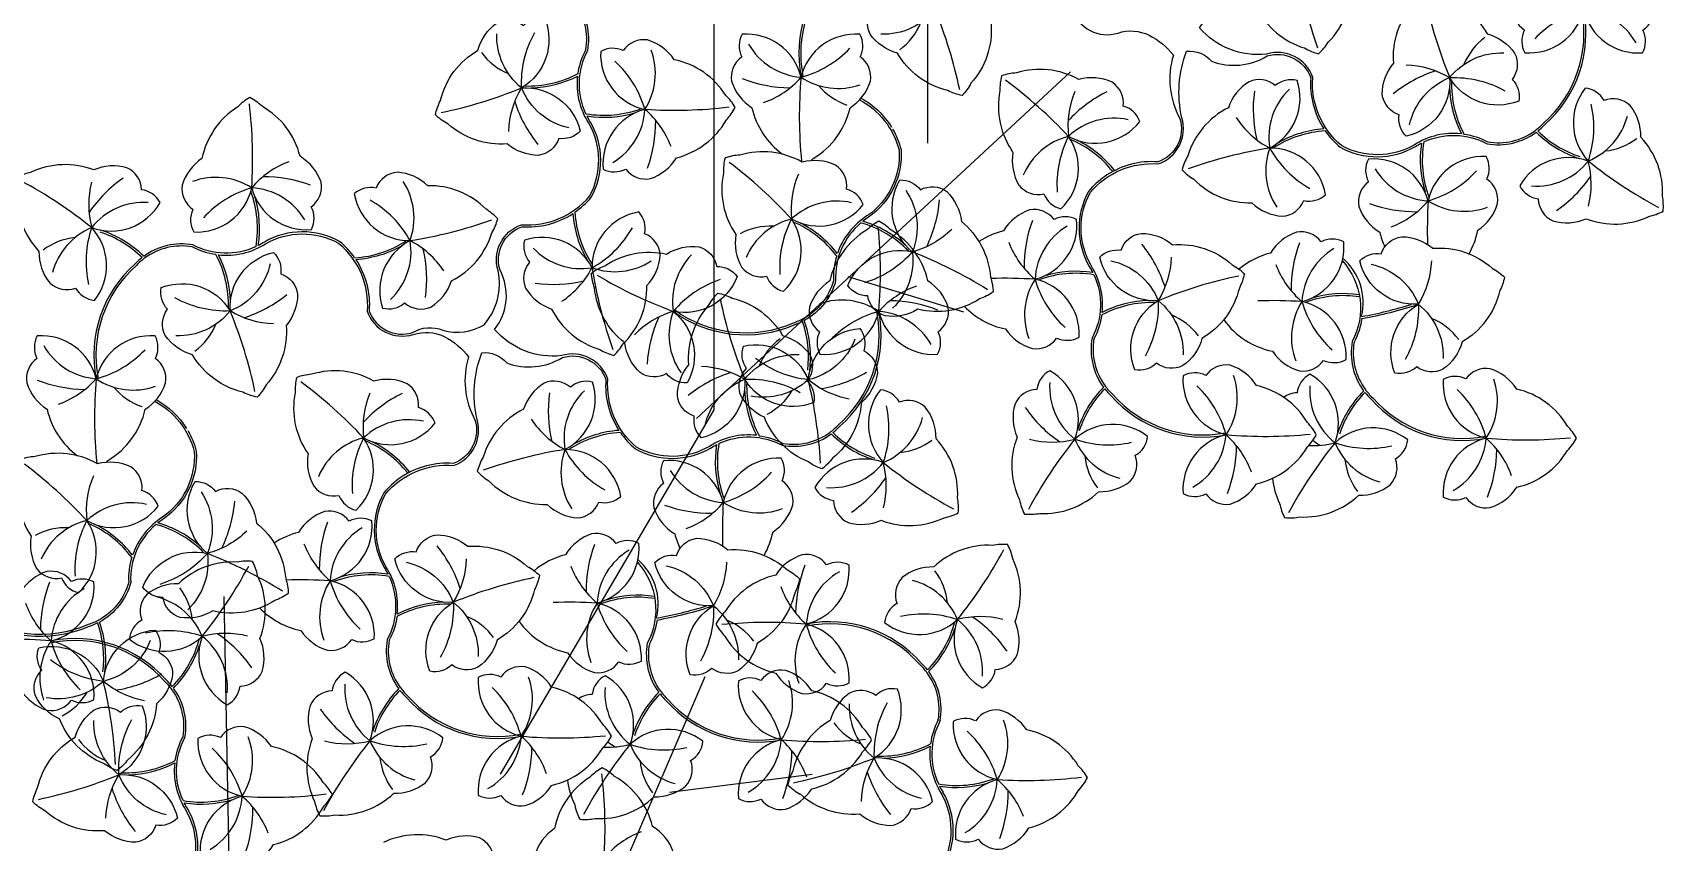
# Model space of a CAD drawing. Header units: millimetres. Extents: x 234.09 to 238.61, y 162.01 to 166.57.
# Drawn here: x 237.402 to 238.606, y 165.063 to 165.661 of the extents above; entities that cross this region are included whole.
import ezdxf

# ---------------------------------------------------------------- set-up
doc = ezdxf.new("R2010")
doc.units = ezdxf.units.MM
for name, color, linetype in [('62', 62, 'Continuous'), ('63', 63, 'Continuous'), ('CauleArvore', 253, 'Continuous')]:
    doc.layers.add(name, color=color, linetype=linetype)

msp = doc.modelspace()

# ---------------------------------------------------------------- linework, layer by layer
at = {"layer": '62'}
for points in [[(238.1001, 165.6686, -0.127493), (238.068, 165.6782, -0.236268), (238.028, 165.6598)], [(237.7533, 165.5881, -0.127493), (237.7628, 165.6202, -0.236268), (237.7445, 165.6602)], [(237.7977, 165.5906, -0.249386), (237.7628, 165.6202, -0.13922), (237.7725, 165.661, -0.13922)], [(237.8302, 165.5651, 0.249386), (237.8538, 165.6043, 0.13922), (237.8316, 165.6399, 0.13922)], [(237.8731, 165.577, 0.127493), (237.8538, 165.6043, 0.236268), (237.8584, 165.6481)], [(238.4157, 165.6373, -0.127493), (238.4478, 165.6278, -0.236268), (238.4878, 165.6461)], [(238.4182, 165.5929, -0.249386), (238.4478, 165.6278, -0.13922), (238.4886, 165.6181, -0.13922)], [(238.1712, 165.6176, 0.127493), (238.1665, 165.5844, 0.236268), (238.1331, 165.5557)], [(238.3295, 165.6192, 0.249386), (238.315, 165.5758, 0.13922), (238.3445, 165.546, 0.13922)], [(238.5082, 165.5478, 0.249386), (238.5501, 165.5662, 0.13922), (238.5523, 165.6081, 0.13922)], [(238.2105, 165.5967, 0.249386), (238.1665, 165.5844, 0.13922), (238.1582, 165.5433, 0.13922)], [(238.2902, 165.5983, 0.127493), (238.315, 165.5758, 0.236268), (238.3202, 165.5321)], [(238.5502, 165.5328, 0.127493), (238.5501, 165.5662, 0.236268), (238.579, 165.5994)], [(237.5909, 165.5657, 0.127493), (237.5636, 165.5464, 0.236268), (237.5198, 165.551)], [(237.9671, 165.5565, 0.127493), (237.9621, 165.5234, 0.236268), (237.9285, 165.495)], [(238.3928, 165.5605, 0.249386), (238.4319, 165.5368, 0.13922), (238.4676, 165.559, 0.13922)], [(237.4454, 165.5505, 0.127493), (237.4455, 165.517, 0.236268), (237.4166, 165.4838)], [(237.6028, 165.5228, 0.249386), (237.5636, 165.5464, 0.13922), (237.528, 165.5242, 0.13922)], [(237.7054, 165.485, 0.127493), (237.6805, 165.5074, 0.236268), (237.6754, 165.5511)], [(238.0464, 165.5446, -0.249386), (238.0512, 165.4991, -0.13922), (238.0159, 165.4763, -0.13922)], [(237.4873, 165.5355, 0.249386), (237.4455, 165.517, 0.13922), (237.4432, 165.4751, 0.13922)], [(237.6661, 165.464, 0.249386), (237.6805, 165.5074, 0.13922), (237.651, 165.5373, 0.13922)], [(238.0063, 165.5354, 0.249386), (237.9621, 165.5234, 0.13922), (237.9535, 165.4823, 0.13922)], [(238.4046, 165.5175, 0.127493), (238.4319, 165.5368, 0.236268), (238.4757, 165.5322)], [(237.7714, 165.5019, 0.249386), (237.8148, 165.4874, 0.13922), (237.8446, 165.5169, 0.13922)], [(238.0803, 165.5157, -0.127493), (238.0512, 165.4991, -0.236268), (238.0367, 165.4575)], [(238.1654, 165.5181, 0.249386), (238.1418, 165.4789, 0.13922), (238.164, 165.4433, 0.13922)], [(238.1224, 165.5063, 0.127493), (238.1418, 165.4789, 0.236268), (238.1372, 165.4351)], [(238.2423, 165.4951, -0.127493), (238.2327, 165.4631, -0.236268), (238.251, 165.423)], [(238.3624, 165.5016, 0.249386), (238.3388, 165.4624, 0.13922), (238.361, 165.4268, 0.13922)], [(237.5773, 165.4904, -0.249386), (237.5477, 165.4555, -0.13922), (237.5069, 165.4652, -0.13922)], [(237.7924, 165.4626, 0.127493), (237.8148, 165.4874, 0.236268), (237.8585, 165.4925)], [(238.1978, 165.4926, -0.249386), (238.2327, 165.4631, -0.13922), (238.223, 165.4222, -0.13922)], [(238.3195, 165.4898, 0.127493), (238.3388, 165.4624, 0.236268), (238.3342, 165.4186)], [(238.3898, 165.49, -0.249386), (238.4247, 165.4605, -0.13922), (238.415, 165.4196, -0.13922)], [(238.4343, 165.4925, -0.127493), (238.4247, 165.4605, -0.236268), (238.443, 165.4204)], [(237.5798, 165.4459, -0.127493), (237.5477, 165.4555, -0.236268), (237.5077, 165.4371)], [(238.0089, 165.4347, -0.249386), (237.9744, 165.4047, -0.13922), (237.9355, 165.4204, -0.13922)], [(237.8955, 165.4147, -0.127493), (237.9275, 165.4051, -0.236268), (237.9676, 165.4234)], [(237.898, 165.3702, -0.249386), (237.9275, 165.4051, -0.13922), (237.9684, 165.3954, -0.13922)], [(238.0046, 165.3904, -0.127493), (237.9744, 165.4047, -0.236268), (237.932, 165.3926)], [(238.1527, 165.4027, 0.249386), (238.1712, 165.3608, 0.13922), (238.2131, 165.3585, 0.13922)], [(238.3447, 165.4001, 0.249386), (238.3632, 165.3582, 0.13922), (238.4051, 165.3559, 0.13922)], [(237.6509, 165.3949, 0.127493), (237.6462, 165.3618, 0.236268), (237.6128, 165.3331)], [(237.8092, 165.3966, 0.249386), (237.7948, 165.3532, 0.13922), (237.8243, 165.3233, 0.13922)], [(237.6903, 165.374, 0.249386), (237.6462, 165.3618, 0.13922), (237.6379, 165.3206, 0.13922)], [(237.7699, 165.3756, 0.127493), (237.7948, 165.3532, 0.236268), (237.7999, 165.3094)], [(237.9879, 165.3251, 0.249386), (238.0298, 165.3436, 0.13922), (238.0321, 165.3855, 0.13922)], [(238.0299, 165.3101, 0.127493), (238.0298, 165.3436, 0.236268), (238.0587, 165.3767)], [(238.1377, 165.3607, 0.127493), (238.1712, 165.3608, 0.236268), (238.2044, 165.3319)], [(238.3437, 165.3561, 0.073906), (238.3632, 165.3582, 0.236268), (238.3964, 165.3293)], [(237.4468, 165.3338, 0.127493), (237.4419, 165.3007, 0.236268), (237.4082, 165.2723)], [(237.8725, 165.3378, 0.249386), (237.9117, 165.3141, 0.13922), (237.9473, 165.3364, 0.13922)], [(237.486, 165.3127, 0.249386), (237.4419, 165.3007, 0.13922), (237.4333, 165.2596, 0.13922)], [(237.5262, 165.322, -0.249386), (237.5309, 165.2765, -0.13922), (237.4957, 165.2536, -0.13922)], [(237.8844, 165.2948, 0.127493), (237.9117, 165.3141, 0.236268), (237.9555, 165.3096)], [(237.56, 165.293, -0.127493), (237.5309, 165.2765, -0.236268), (237.5165, 165.2349)], [(237.6451, 165.2954, 0.249386), (237.6215, 165.2563, 0.13922), (237.6437, 165.2206, 0.13922)], [(237.6022, 165.2836, 0.127493), (237.6215, 165.2563, 0.236268), (237.6169, 165.2125)], [(237.8422, 165.2789, 0.249386), (237.8185, 165.2398, 0.13922), (237.8408, 165.2041, 0.13922)], [(237.6775, 165.27, -0.249386), (237.7124, 165.2404, -0.13922), (237.7028, 165.1995, -0.13922)], [(237.722, 165.2725, -0.127493), (237.7124, 165.2404, -0.236268), (237.7308, 165.2004)], [(237.7992, 165.2671, 0.127493), (237.8185, 165.2398, 0.236268), (237.814, 165.196)], [(237.8695, 165.2674, -0.249386), (237.9044, 165.2378, -0.13922), (237.8948, 165.1969, -0.13922)], [(237.914, 165.2699, -0.127493), (237.9044, 165.2378, -0.236268), (237.9228, 165.1978)], [(237.5606, 165.2153, 0.127493), (237.5271, 165.2152, 0.236268), (237.4939, 165.2442)], [(237.5456, 165.1734, 0.249386), (237.5271, 165.2152, 0.13922), (237.4852, 165.2175, 0.13922)], [(237.4886, 165.2121, -0.249386), (237.4541, 165.182, -0.13922), (237.4152, 165.1978, -0.13922)], [(237.4844, 165.1677, -0.127493), (237.4541, 165.182, -0.236268), (237.4118, 165.1699)], [(237.6324, 165.18, 0.249386), (237.6509, 165.1381, 0.13922), (237.6928, 165.1358, 0.13922)], [(237.8244, 165.1774, 0.249386), (237.8429, 165.1355, 0.13922), (237.8848, 165.1332, 0.13922)], [(237.456, 165.0809, -0.127493), (237.4656, 165.113, -0.236268), (237.4472, 165.153)], [(237.5005, 165.0834, -0.249386), (237.4656, 165.113, -0.13922), (237.4752, 165.1538, -0.13922)], [(237.5758, 165.0698, 0.127493), (237.5565, 165.0971, 0.236268), (237.5611, 165.1409)], [(237.6174, 165.138, 0.127493), (237.6509, 165.1381, 0.236268), (237.6841, 165.1092)], [(237.8234, 165.1334, 0.073906), (237.8429, 165.1355, 0.236268), (237.8761, 165.1066)], [(237.5329, 165.0579, 0.249386), (237.5565, 165.0971, 0.13922), (237.5343, 165.1327, 0.13922)]]:
    msp.add_lwpolyline(points, format="xyb", dxfattribs=at)
for centre, radius, start, end in [((238.6687, 165.7628), 0.3378, 188.9788, 199.5384), ((238.7603, 165.7562), 0.3378, 191.7752, 202.3348), ((237.7555, 165.5498), 0.3378, 11.7752, 22.3348), ((238.5664, 165.6036), 0.0768, 104.8643, 136.5674), ((238.5431, 165.6293), 0.0487, 29.6574, 85.67), ((238.0142, 165.686), 0.0467, 306.393, 337.9324), ((237.9727, 165.6767), 0.0487, 209.6574, 265.67), ((238.5016, 165.6199), 0.0467, 126.393, 157.9324), ((237.7707, 165.674), 0.0467, 216.393, 247.9324), ((237.9494, 165.7024), 0.0768, 284.8643, 316.5674), ((237.9618, 165.7188), 0.0985, 248.483, 269.4589), ((237.9191, 165.6722), 0.0667, 289.4906, 318.5531), ((238.3056, 165.599), 0.3378, 175.0591, 185.6188), ((237.9964, 165.669), 0.0492, 236.1879, 289.3614), ((238.4679, 165.5391), 0.0985, 107.935, 128.9109), ((237.6345, 165.9327), 0.3378, 281.7752, 292.3348), ((238.0181, 165.6517), 0.0467, 219.4615, 251.001), ((237.9192, 165.3542), 0.3378, 42.9618, 53.5214), ((238.2386, 165.5291), 0.0985, 116.3856, 137.3616), ((238.4013, 165.6047), 0.0985, 172.4026, 193.3785), ((237.2265, 165.5682), 0.3378, 356.2981, 6.8577), ((237.8515, 165.6403), 0.0985, 197.935, 218.9109), ((237.8756, 165.9415), 0.3378, 266.2981, 276.8577), ((237.7633, 165.5951), 0.0985, 339.7219, 0.6979), ((238.5578, 165.6201), 0.0467, 275.6141, 307.1536), ((238.3678, 165.2421), 0.3378, 98.9788, 109.5384), ((237.7131, 165.2951), 0.3378, 42.5222, 53.0818), ((238.4707, 165.6107), 0.0985, 304.6356, 325.6115), ((238.7617, 165.8296), 0.3378, 231.2118, 241.7714), ((237.2339, 165.2537), 0.3378, 51.2118, 61.7714), ((237.5248, 165.4726), 0.0985, 124.6356, 145.6115), ((237.5729, 165.456), 0.0985, 69.7219, 90.6979), ((237.9732, 165.546), 0.0985, 334.1591, 355.1351), ((238.4227, 165.6273), 0.0985, 249.7219, 270.6979), ((238.7691, 165.515), 0.3378, 176.2981, 181.7574), ((237.6278, 165.8411), 0.3378, 278.9788, 289.5384), ((238.2322, 165.4882), 0.0985, 159.7219, 180.6979), ((237.4378, 165.4632), 0.0467, 95.6141, 127.1536), ((237.6347, 165.5736), 0.079, 273.5334, 303.1581), ((237.9463, 165.4714), 0.0467, 86.9246, 118.464), ((237.6899, 165.4843), 0.3378, 355.0591, 5.6188), ((237.5943, 165.4785), 0.0985, 352.4026, 13.3785), ((237.9234, 165.4625), 0.0492, 135.4956, 188.6691), ((237.9277, 165.1847), 0.3378, 57.9993, 68.5589), ((238.144, 165.4429), 0.0985, 17.935, 38.9109), ((238.4293, 165.4717), 0.0985, 159.7219, 180.6979), ((238.1485, 165.5401), 0.3378, 188.9788, 199.5384), ((237.7859, 165.5736), 0.0985, 262.4026, 283.3785), ((237.9914, 165.7722), 0.3378, 239.2382, 249.7979), ((237.9336, 165.4057), 0.0768, 108.2896, 139.9927), ((238.0765, 165.411), 0.0667, 109.4906, 138.5531), ((238.1199, 165.1418), 0.3378, 86.2981, 91.8134), ((238.3611, 165.1506), 0.3378, 101.7752, 112.3348), ((237.5276, 165.5442), 0.0985, 287.935, 308.9109), ((238.24, 165.5335), 0.3378, 191.7752, 202.3348), ((237.9991, 165.4143), 0.0492, 56.1879, 109.3614), ((238.0338, 165.3645), 0.0985, 68.483, 89.4589), ((238.317, 165.1253), 0.3378, 86.2981, 91.8134), ((237.2353, 165.3271), 0.3378, 11.7752, 22.3348), ((237.8935, 165.3911), 0.0667, 106.3039, 135.3664), ((237.9537, 165.41), 0.0985, 155.3981, 176.374), ((237.9203, 165.4378), 0.0487, 159.187, 215.1996), ((238.0462, 165.3809), 0.0768, 104.8643, 136.5674), ((238.0228, 165.4066), 0.0487, 29.6574, 85.67), ((238.2249, 165.4093), 0.0467, 36.393, 67.9324), ((238.4169, 165.4067), 0.0467, 36.393, 67.9324), ((237.4939, 165.4633), 0.0467, 306.393, 337.9324), ((237.9813, 165.3973), 0.0467, 126.393, 157.9324), ((237.4525, 165.454), 0.0487, 209.6574, 265.67), ((237.4291, 165.4797), 0.0768, 284.8643, 316.5674), ((237.9477, 165.3164), 0.0985, 107.935, 128.9109), ((237.9679, 165.4954), 0.0985, 279.2455, 300.2214), ((237.4415, 165.4961), 0.0985, 248.483, 269.4589), ((237.3988, 165.4496), 0.0667, 289.4906, 318.5531), ((237.7854, 165.3763), 0.3378, 175.0591, 185.6188), ((237.4762, 165.4463), 0.0492, 236.1879, 289.3614), ((237.4978, 165.429), 0.0467, 219.4615, 251.001), ((237.399, 165.1315), 0.3378, 42.9618, 53.5214), ((237.6461, 165.325), 0.3378, 3.0856, 13.6452), ((238.2085, 165.3444), 0.0768, 14.8643, 46.5674), ((238.2419, 165.3915), 0.0492, 326.1879, 19.3614), ((238.4339, 165.3889), 0.0492, 326.1879, 19.3614), ((237.7184, 165.3064), 0.0985, 116.3856, 137.3616), ((237.881, 165.382), 0.0985, 172.4026, 193.3785), ((237.9224, 165.4206), 0.0467, 297.7034, 329.2429), ((238.4005, 165.3418), 0.0768, 14.8643, 46.5674), ((238.2156, 165.4402), 0.0985, 214.6356, 235.6115), ((238.2342, 165.3678), 0.0487, 299.6574, 355.67), ((238.3119, 165.7007), 0.3378, 265.0591, 275.6188), ((238.2386, 165.3141), 0.0667, 19.4906, 48.5531), ((237.8475, 165.0195), 0.3378, 98.9788, 109.5384), ((238.0375, 165.3974), 0.0467, 275.6141, 307.1536), ((238.4345, 165.1492), 0.3378, 141.2118, 151.7714), ((238.1921, 165.3568), 0.0985, 338.483, 359.4589), ((238.6265, 165.1466), 0.3378, 141.2118, 151.7714), ((238.4076, 165.4376), 0.0985, 231.9295, 235.6115), ((238.4262, 165.3652), 0.0487, 299.6574, 355.67), ((238.5039, 165.6981), 0.3378, 265.0591, 275.6188), ((238.4306, 165.3116), 0.0667, 19.4906, 48.5531), ((238.3841, 165.3542), 0.0985, 338.483, 359.4589), ((237.1929, 165.0724), 0.3378, 42.5222, 53.0818), ((238.2414, 165.6069), 0.3378, 231.2118, 241.7714), ((238.225, 165.3531), 0.0467, 185.6141, 217.1536), ((238.417, 165.3505), 0.0467, 185.6141, 217.1536), ((237.9504, 165.388), 0.0985, 304.6356, 325.6115), ((237.4529, 165.3233), 0.0985, 334.1591, 355.1351), ((238.2488, 165.2923), 0.3378, 176.2981, 181.7574), ((237.9024, 165.4046), 0.0985, 249.7219, 270.6979), ((237.4261, 165.2487), 0.0467, 86.9246, 118.464), ((237.712, 165.2655), 0.0985, 159.7219, 180.6979), ((237.6238, 165.2203), 0.0985, 17.935, 38.9109), ((237.909, 165.249), 0.0985, 159.7219, 180.6979), ((237.8212, 165.4392), 0.3378, 321.2118, 331.7714), ((237.2638, 165.4269), 0.3378, 321.2118, 331.7714), ((237.4074, 164.962), 0.3378, 57.9993, 68.5589), ((238.0636, 165.2316), 0.0985, 158.483, 179.4589), ((237.5061, 165.2192), 0.0985, 158.483, 179.4589), ((237.5997, 164.9191), 0.3378, 86.2981, 91.8134), ((237.8408, 164.9279), 0.3378, 101.7752, 112.3348), ((238.0215, 165.2206), 0.0487, 119.6574, 175.67), ((238.039, 165.2089), 0.0492, 22.3405, 75.514), ((238.0307, 165.2353), 0.0467, 5.6141, 37.1536), ((237.4641, 165.2082), 0.0487, 119.6574, 175.67), ((237.4733, 165.2229), 0.0467, 5.6141, 37.1536), ((238.017, 165.2743), 0.0667, 199.4906, 228.5531), ((237.4596, 165.2619), 0.0667, 199.4906, 228.5531), ((237.7046, 165.1866), 0.0467, 36.393, 67.9324), ((237.7967, 164.9026), 0.3378, 86.2981, 91.8134), ((238.0595, 165.1549), 0.0768, 71.0169, 102.7201), ((238.1014, 165.1631), 0.0667, 75.6432, 104.7057), ((237.9438, 164.8877), 0.3378, 85.0591, 95.6188), ((237.8966, 165.184), 0.0467, 36.393, 67.9324), ((238.0138, 165.1969), 0.0492, 146.1879, 199.3614), ((238.0472, 165.244), 0.0768, 194.8643, 226.5674), ((238.0544, 165.1893), 0.0487, 355.81, 51.8226), ((238.0401, 165.1482), 0.0985, 34.6356, 55.6115), ((237.3864, 164.8753), 0.3378, 85.0591, 95.6188), ((237.4564, 165.1845), 0.0492, 146.1879, 199.3614), ((237.4898, 165.2316), 0.0768, 194.8643, 226.5674), ((237.4827, 165.1359), 0.0985, 34.6356, 55.6115), ((237.1258, 165.1023), 0.3378, 3.0856, 13.6452), ((237.4476, 165.2727), 0.0985, 279.2455, 300.2214), ((237.7216, 165.1688), 0.0492, 326.1879, 19.3614), ((237.9136, 165.1662), 0.0492, 326.1879, 19.3614), ((237.4021, 165.1979), 0.0467, 297.7034, 329.2429), ((237.6882, 165.1217), 0.0768, 14.8643, 46.5674), ((237.8802, 165.1191), 0.0768, 14.8643, 46.5674), ((237.6953, 165.2175), 0.0985, 214.6356, 235.6115), ((238.0538, 165.1637), 0.0492, 178.0326, 231.206), ((238.0997, 165.1287), 0.0768, 150.8265, 182.5296), ((238.0308, 165.1791), 0.0467, 216.393, 247.9324), ((238.0725, 165.136), 0.0492, 327.4268, 20.6003), ((237.4734, 165.1668), 0.0467, 216.393, 247.9324), ((237.9142, 164.9265), 0.3378, 141.2118, 151.7714), ((237.7139, 165.1451), 0.0487, 299.6574, 355.67), ((237.7916, 165.478), 0.3378, 265.0591, 275.6188), ((237.7184, 165.0915), 0.0667, 19.4906, 48.5531), ((238.1062, 164.9239), 0.3378, 141.2118, 151.7714), ((237.8873, 165.2149), 0.0985, 231.9295, 235.6115), ((237.9059, 165.1425), 0.0487, 299.6574, 355.67), ((237.9836, 165.4754), 0.3378, 265.0591, 275.6188), ((237.9104, 165.0889), 0.0667, 19.4906, 48.5531), ((238.0401, 165.0882), 0.0768, 16.1032, 47.8064), ((237.7047, 165.1304), 0.0467, 185.6141, 217.1536), ((237.6719, 165.1342), 0.0985, 338.483, 359.4589), ((237.8967, 165.1278), 0.0467, 185.6141, 217.1536), ((237.8639, 165.1316), 0.0985, 338.483, 359.4589), ((237.8946, 165.4378), 0.3378, 281.7752, 292.3348), ((238.08, 165.0908), 0.0667, 148.8409, 177.9033), ((238.0682, 165.1434), 0.0487, 201.724, 257.7365), ((237.3372, 165.4255), 0.3378, 281.7752, 292.3348), ((237.4866, 165.0734), 0.3378, 356.2981, 6.8577), ((238.1117, 165.1455), 0.0985, 197.935, 218.9109), ((238.0653, 165.1121), 0.0487, 300.8963, 356.9089), ((238.1357, 165.4466), 0.3378, 266.2981, 276.8577), ((238.0709, 165.0585), 0.0667, 20.7296, 49.792), ((237.5542, 165.1331), 0.0985, 197.935, 218.9109), ((237.5783, 165.4342), 0.3378, 266.2981, 276.8577), ((238.0234, 165.1002), 0.0985, 339.7219, 0.6979), ((237.466, 165.0878), 0.0985, 339.7219, 0.6979), ((237.8747, 165.0085), 0.0667, 110.7296, 139.792)]:
    msp.add_arc(centre, radius, start, end, dxfattribs=at)
at = {"layer": '63'}
for points in [[(238.4477, 165.6209, 0.111982), (238.4565, 165.5863, 0.170499), (238.4218, 165.5782, -0.261802), (238.3679, 165.5776, -0.242397), (238.3468, 165.6279, 0.403135), (238.3127, 165.6452, -0.246589), (238.2632, 165.6645, 0.297406), (238.2671, 165.7082, -0.399705), (238.2832, 165.7403, 0.164024), (238.3209, 165.7501, 0.112191), (238.3313, 165.7159)], [(238.0681, 165.6851, 0.111982), (238.0593, 165.7196, 0.170499), (238.0941, 165.7278, -0.261802), (238.1479, 165.7283, -0.242397), (238.169, 165.678, 0.403135), (238.2031, 165.6607, -0.193811), (238.226, 165.6592, -0.110591), (238.2439, 165.6443, 0.203779), (238.2487, 165.5977, -0.399705), (238.2326, 165.5656, 0.164024), (238.1949, 165.5559), (238.1934, 165.5549, 0.067526), (238.1813, 165.5438, 0.262665), (238.1818, 165.4883, -0.024866), (238.1844, 165.4838, 0.11396), (238.1483, 165.4812)], [(238.0029, 165.7176, 0.036578), (237.9979, 165.713, 0.26706), (237.9691, 165.6281)], [(238.0052, 165.7174, 0.046244), (237.9989, 165.7119, 0.267271), (237.9705, 165.6284, 0.267271)], [(237.8045, 165.6307, -0.086488), (237.8102, 165.6483, 0.20505), (237.802, 165.6832, 0.20505)], [(237.8103, 165.6011, -0.235468), (237.8116, 165.6478, 0.206382), (237.8032, 165.684, 0.26706)], [(238.5106, 165.5885, 0.046244), (238.5169, 165.594, 0.267271), (238.5453, 165.6775, 0.267271)], [(238.5129, 165.5883, 0.036578), (238.5179, 165.593, 0.26706), (238.5467, 165.6778)], [(237.9762, 165.5664, 0.015462), (237.9781, 165.5681, 0.205226), (238.0053, 165.6056, 0.1746), (238.0203, 165.6251, 0.287728), (238.0128, 165.6431, 0.244009), (238.0125, 165.6598, 0.367619), (237.9691, 165.6281, 0.367619), (237.9256, 165.6598, 0.244009), (237.9253, 165.6431, 0.287728), (237.9178, 165.6251, 0.1746), (237.9328, 165.6056, 0.205226)], [(238.2258, 165.4632, 0.111982), (238.1913, 165.4544, 0.170499), (238.1831, 165.4891, -0.261802), (238.1826, 165.543, -0.242397), (238.2328, 165.5641, 0.403135), (238.2501, 165.5982, -0.148926), (238.2537, 165.6473, -0.248003), (238.2721, 165.6399, 0.232235), (238.3131, 165.6438, -0.399705), (238.3453, 165.6277, 0.164024), (238.355, 165.5899, 0.112191), (238.3209, 165.5795)], [(237.6747, 165.5037, -0.112191), (237.6405, 165.4933, -0.164024), (237.6503, 165.4556, 0.399705), (237.6824, 165.4395, -0.242829), (237.7047, 165.4412, 0.204138), (237.7352, 165.4453, 0.235905), (237.7454, 165.4851, -0.403135), (237.7627, 165.5192, 0.242397), (237.813, 165.5403, 0.261802), (237.8124, 165.5941, -0.170499), (237.8043, 165.6289, 0.20505)], [(237.9328, 165.6056, 0.180009), (237.9553, 165.5713, 0.068851)], [(238.0123, 165.6115, -0.206326), (238.0415, 165.5744, -0.261802), (238.0181, 165.5259, 0.170499), (237.9959, 165.4979, -0.20505)], [(238.0134, 165.6127, -0.128833), (238.0358, 165.5913, -0.262665)], [(237.8021, 165.5284, 0.067526), (237.8142, 165.5394, 0.262665), (237.8137, 165.5949, -0.024866), (237.8111, 165.5994, 0.206382)], [(238.0367, 165.5898, -0.067526), (238.0429, 165.5747, -0.262665), (238.0189, 165.5247, 0.024866), (238.0146, 165.5217, -0.206382)], [(238.356, 165.5885, 0.067526), (238.367, 165.5764, 0.262665), (238.4225, 165.5769, -0.024866), (238.427, 165.5795, 0.206382)], [(238.4287, 165.5803, -0.235468), (238.4754, 165.579, 0.206382), (238.5117, 165.5874, 0.26706)], [(238.4583, 165.5861, -0.086488), (238.4759, 165.5804, 0.20505), (238.5108, 165.5886, 0.20505)], [(238.4319, 165.5368, 0.367619), (238.3878, 165.5676, 0.244009), (238.3879, 165.5509, 0.287728), (238.3808, 165.5327, 0.1746), (238.3962, 165.5136, 0.048022), (238.4, 165.5029, 0.068851)], [(238.4621, 165.4977, 0.079632), (238.4686, 165.5151, 0.1746), (238.4832, 165.5349, 0.287728), (238.4753, 165.5528, 0.244009), (238.4747, 165.5695, 0.367619), (238.4319, 165.5368, 0.367619)], [(237.9274, 165.3982, 0.111982), (237.9362, 165.3637, 0.170499), (237.9015, 165.3555, -0.261802), (237.8476, 165.3549, -0.242397), (237.8265, 165.4052, 0.403135), (237.7924, 165.4225, -0.246589), (237.7429, 165.4418, 0.297406), (237.7469, 165.4855, -0.399705), (237.7629, 165.5177, 0.164024), (237.8007, 165.5274, 0.112191), (237.8111, 165.4933)], [(238.0132, 165.5205, 0.235468), (237.9946, 165.4777, -0.206382), (237.9715, 165.4485, -0.26706)], [(238.1418, 165.4789, 0.367619), (238.1725, 165.5231, 0.244009), (238.1558, 165.523, 0.287728), (238.1377, 165.5301, 0.1746), (238.1185, 165.5147, 0.084418), (238.1004, 165.5067, 0.068851)], [(237.5479, 165.4624, 0.111982), (237.539, 165.4969, 0.170499), (237.5738, 165.5051, -0.261802), (237.6276, 165.5056, -0.242397), (237.6488, 165.4554, 0.403135), (237.6829, 165.4381, -0.193811), (237.7057, 165.4366, -0.110591), (237.7237, 165.4216, 0.203779), (237.7284, 165.3751, -0.399705), (237.7124, 165.3429, 0.164024), (237.6746, 165.3332), (237.6732, 165.3322, 0.067526), (237.6611, 165.3211, 0.262665), (237.6616, 165.2657, -0.024866), (237.6642, 165.2611, 0.11396), (237.628, 165.2586)], [(237.6396, 165.4948, 0.067526), (237.6285, 165.5069, 0.262665), (237.573, 165.5064, -0.024866), (237.5685, 165.5038, 0.206382)], [(238.3388, 165.4624, 0.367619), (238.3696, 165.5066, 0.244009), (238.3529, 165.5065, 0.287728), (238.3347, 165.5136, 0.1746), (238.3155, 165.4982, 0.112126), (238.2923, 165.4864, 0.068851)], [(237.4827, 165.4949, 0.036578), (237.4776, 165.4903, 0.26706), (237.4488, 165.4054)], [(237.4849, 165.4948, 0.046244), (237.4787, 165.4892, 0.267271), (237.4503, 165.4057, 0.267271)], [(237.5668, 165.503, -0.235468), (237.5201, 165.5043, 0.206382), (237.4839, 165.4958, 0.26706)], [(237.5372, 165.4971, -0.086488), (237.5196, 165.5028, 0.20505), (237.4848, 165.4946, 0.20505)], [(237.9954, 165.4962, 0.086488), (237.993, 165.4778, -0.20505), (237.9708, 165.4498, -0.20505)], [(238.3685, 165.4927, -0.316495), (238.3759, 165.4329, 0.206382), (238.3843, 165.3966, 0.26706)], [(238.0897, 165.4588, 0.150126), (238.12, 165.4422, 0.1746), (238.1399, 165.4277, 0.287728), (238.1577, 165.4355, 0.244009), (238.1744, 165.4362, 0.367619), (238.1418, 165.4789, 0.367619)], [(238.1852, 165.4822, -0.235468), (238.1839, 165.4355, 0.206382), (238.1923, 165.3992, 0.26706)], [(238.2811, 165.449, 0.188629), (238.3171, 165.4257, 0.1746), (238.3369, 165.4112, 0.287728), (238.3547, 165.419, 0.244009), (238.3714, 165.4197, 0.367619), (238.3388, 165.4624, 0.367619)], [(237.9702, 165.4478, -0.036578), (237.9638, 165.4451, -0.26706), (237.8748, 165.4551)], [(237.971, 165.4499, -0.046244), (237.9633, 165.4465, -0.267271), (237.8756, 165.4563, -0.267271)], [(237.9903, 165.3658, 0.046244), (237.9966, 165.3714, 0.267271), (238.025, 165.4549, 0.267271)], [(237.9926, 165.3657, 0.036578), (237.9977, 165.3703, 0.26706), (238.0265, 165.4552)], [(238.1911, 165.4526, -0.086488), (238.1853, 165.435, 0.20505), (238.1936, 165.4001, 0.20505)], [(238.383, 165.45, -0.086488), (238.3773, 165.4324, 0.20505), (238.3856, 165.3975, 0.20505)], [(237.4559, 165.3437, 0.015462), (237.4578, 165.3454, 0.205226), (237.485, 165.3829, 0.1746), (237.5, 165.4024, 0.287728), (237.4925, 165.4204, 0.244009), (237.4923, 165.4371, 0.367619), (237.4488, 165.4054, 0.367619), (237.4053, 165.4371, 0.244009), (237.4051, 165.4204, 0.287728), (237.3976, 165.4024, 0.1746), (237.4126, 165.3829, 0.205226)], [(237.7055, 165.2405, 0.111982), (237.671, 165.2317, 0.170499), (237.6629, 165.2664, -0.261802), (237.6623, 165.3203, -0.242397), (237.7126, 165.3414, 0.403135), (237.7299, 165.3755, -0.148926), (237.7335, 165.4246, -0.248003), (237.7518, 165.4172, 0.232235), (237.7929, 165.4211, -0.399705), (237.825, 165.405, 0.164024), (237.8347, 165.3673, 0.112191), (237.8006, 165.3568)], [(238.1934, 165.4003, 0.046244), (238.199, 165.394, 0.267271), (238.2825, 165.3656, 0.267271)], [(238.3632, 165.3582, 0.367619), (238.3447, 165.4088, 0.244009), (238.3352, 165.395, 0.147017), (238.3252, 165.3917, 0.1746)], [(237.4921, 165.3888, -0.206326), (237.5212, 165.3518, -0.261802), (237.4978, 165.3032, 0.170499), (237.4757, 165.2752, -0.20505)], [(237.4931, 165.39, -0.128833), (237.5155, 165.3687, -0.262665)], [(238.1933, 165.398, 0.036578), (238.1979, 165.3929, 0.26706), (238.2828, 165.3641)], [(238.3853, 165.3954, 0.036578), (238.3899, 165.3903, 0.26706), (238.4748, 165.3615)], [(238.3854, 165.3977, 0.046244), (238.391, 165.3914, 0.267271), (238.4745, 165.363, 0.267271)], [(237.4126, 165.3829, 0.180009), (237.435, 165.3486, 0.068851)], [(237.5164, 165.3672, -0.067526), (237.5227, 165.352, -0.262665), (237.4986, 165.302, 0.024866), (237.4944, 165.299, -0.206382)], [(237.8357, 165.3658, 0.067526), (237.8468, 165.3537, 0.262665), (237.9023, 165.3542, -0.024866), (237.9068, 165.3568, 0.206382)], [(237.9084, 165.3576, -0.235468), (237.9552, 165.3563, 0.206382), (237.9914, 165.3647, 0.26706)], [(237.9381, 165.3634, -0.086488), (237.9557, 165.3577, 0.20505), (237.9905, 165.3659, 0.20505)], [(238.317, 165.3319, 0.082321), (238.3223, 165.3134, 0.068851), (238.326, 165.3029, 0.068851), (238.3372, 165.3034, 0.205226), (238.3807, 165.3194, 0.1746), (238.404, 165.3272, 0.287728), (238.4078, 165.3463, 0.244009), (238.4169, 165.3603, 0.367619), (238.3632, 165.3582, 0.367619)], [(237.9117, 165.3141, 0.367619), (237.8675, 165.3449, 0.244009), (237.8676, 165.3282, 0.287728), (237.8605, 165.31, 0.1746), (237.8759, 165.2909, 0.048022), (237.8797, 165.2802, 0.068851)], [(237.9418, 165.275, 0.079632), (237.9484, 165.2924, 0.1746), (237.963, 165.3123, 0.287728), (237.9551, 165.3301, 0.244009), (237.9544, 165.3468, 0.367619), (237.9117, 165.3141, 0.367619)], [(237.6215, 165.2563, 0.367619), (237.6523, 165.3004, 0.244009), (237.6356, 165.3003, 0.287728), (237.6174, 165.3074, 0.1746), (237.5982, 165.292, 0.084418), (237.5802, 165.2841, 0.068851)], [(237.493, 165.2978, 0.235468), (237.4743, 165.255, -0.206382), (237.4513, 165.2258, -0.26706)], [(237.8185, 165.2398, 0.367619), (237.8493, 165.2839, 0.244009), (237.8326, 165.2838, 0.287728), (237.8144, 165.2909, 0.1746), (237.7953, 165.2755, 0.112126), (237.772, 165.2637, 0.068851)], [(237.4751, 165.2735, 0.086488), (237.4728, 165.2552, -0.20505), (237.4505, 165.2271, -0.20505)], [(237.8483, 165.27, -0.316495), (237.8556, 165.2102, 0.206382), (237.8641, 165.1739, 0.26706)], [(237.5695, 165.2361, 0.150126), (237.5998, 165.2196, 0.1746), (237.6196, 165.205, 0.287728), (237.6374, 165.2129, 0.244009), (237.6541, 165.2135, 0.367619), (237.6215, 165.2563, 0.367619)], [(237.665, 165.2595, -0.235468), (237.6637, 165.2128, 0.206382), (237.6721, 165.1765, 0.26706)], [(237.4499, 165.2251, -0.036578), (237.4436, 165.2225, -0.26706), (237.3545, 165.2324)], [(237.4507, 165.2272, -0.046244), (237.443, 165.2239, -0.267271), (237.3554, 165.2337, -0.267271)], [(237.6708, 165.2299, -0.086488), (237.6651, 165.2123, 0.20505), (237.6733, 165.1774, 0.20505)], [(237.7609, 165.2263, 0.188629), (237.7968, 165.2031, 0.1746), (237.8167, 165.1885, 0.287728), (237.8345, 165.1964, 0.244009), (237.8512, 165.197, 0.367619), (237.8185, 165.2398, 0.367619)], [(237.8628, 165.2273, -0.086488), (237.8571, 165.2097, 0.20505), (237.8653, 165.1748, 0.20505)], [(237.505, 165.178, 0.036578), (237.5004, 165.1831, 0.26706), (237.4155, 165.2119)], [(237.5048, 165.1758, 0.046244), (237.4993, 165.1821, 0.267271), (237.4158, 165.2104, 0.267271)], [(237.8429, 165.1355, 0.367619), (237.8245, 165.1861, 0.244009), (237.8149, 165.1724, 0.147017), (237.8049, 165.1691, 0.1746)], [(237.5072, 165.1235, -0.086488), (237.5129, 165.1411, 0.20505), (237.5047, 165.1759, 0.20505)], [(237.513, 165.0939, -0.235468), (237.5143, 165.1406, 0.206382), (237.5059, 165.1768, 0.26706)], [(237.673, 165.1753, 0.036578), (237.6776, 165.1703, 0.26706), (237.7625, 165.1415)], [(237.6732, 165.1776, 0.046244), (237.6787, 165.1713, 0.267271), (237.7622, 165.1429, 0.267271)], [(237.865, 165.1727, 0.036578), (237.8696, 165.1677, 0.26706), (237.9545, 165.1389)], [(237.8652, 165.175, 0.046244), (237.8707, 165.1687, 0.267271), (237.9542, 165.1403, 0.267271)], [(237.7967, 165.1092, 0.082321), (237.802, 165.0907, 0.068851), (237.8058, 165.0802, 0.068851), (237.817, 165.0807, 0.205226), (237.8605, 165.0967, 0.1746), (237.8838, 165.1045, 0.287728), (237.8876, 165.1236, 0.244009), (237.8967, 165.1377, 0.367619), (237.8429, 165.1355, 0.367619)], [(237.3774, 164.9965, -0.112191), (237.3432, 164.9861, -0.164024), (237.353, 164.9483, 0.399705), (237.3851, 164.9323, -0.242829), (237.4074, 164.934, 0.204138), (237.4379, 164.9381, 0.235905), (237.4481, 164.9779, -0.403135), (237.4654, 165.012, 0.242397), (237.5157, 165.0331, 0.261802), (237.5151, 165.0869, -0.170499), (237.507, 165.1217, 0.20505)], [(237.5048, 165.0211, 0.067526), (237.5169, 165.0322, 0.262665), (237.5164, 165.0877, -0.024866), (237.5138, 165.0922, 0.206382)]]:
    msp.add_lwpolyline(points, format="xyb", dxfattribs=at)
for points in [[(238.335, 165.7101, 0.367619), (238.2852, 165.7304, 0.244009), (238.289, 165.7141, 0.287728), (238.286, 165.6949, 0.1746), (238.3053, 165.6795, 0.205226), (238.3407, 165.6497, 0.068851), (238.3511, 165.6454, 0.068851), (238.3582, 165.654, 0.205226), (238.3756, 165.697, 0.1746), (238.3855, 165.7195, 0.287728), (238.3739, 165.7352, 0.244009), (238.3696, 165.7513, 0.367619)], [(238.583, 165.7003, 0.205226), (238.5557, 165.7378, 0.068851), (238.5467, 165.7445, 0.068851), (238.5377, 165.7378, 0.205226), (238.5105, 165.7003, 0.1746), (238.4955, 165.6808, 0.287728), (238.503, 165.6628, 0.244009), (238.5033, 165.6461, 0.367619), (238.5467, 165.6778, 0.367619), (238.5902, 165.6461, 0.244009), (238.5905, 165.6628, 0.287728), (238.598, 165.6808, 0.1746)], [(238.068, 165.6782, -0.367619), (238.1, 165.7214, -0.244009), (238.1052, 165.7056, -0.287728), (238.1178, 165.6906, -0.1746), (238.1093, 165.6675, -0.205226), (238.0945, 165.6236, -0.068851), (238.0879, 165.6146, -0.068851), (238.0774, 165.6182, -0.205226), (238.0402, 165.6459, -0.1746), (238.02, 165.66, -0.287728), (238.0218, 165.6794, -0.244009), (238.017, 165.6954, -0.367619)], [(238.4478, 165.6278, -0.367619), (238.4158, 165.5845, -0.244009), (238.4106, 165.6004, -0.287728), (238.398, 165.6153, -0.1746), (238.4065, 165.6384, -0.205226), (238.4213, 165.6823, -0.068851), (238.4279, 165.6914, -0.068851), (238.4385, 165.6877, -0.205226), (238.4756, 165.6601, -0.1746), (238.4958, 165.6459, -0.287728), (238.494, 165.6265, -0.244009), (238.4988, 165.6105, -0.367619)], [(237.7628, 165.6202, -0.367619), (237.8061, 165.5882, -0.244009), (237.7902, 165.5829, -0.287728), (237.7753, 165.5704, -0.1746), (237.7522, 165.5789, -0.205226), (237.7083, 165.5937, -0.068851), (237.6992, 165.6003, -0.068851), (237.7029, 165.6108, -0.205226), (237.7305, 165.648, -0.1746), (237.7447, 165.6682, -0.287728), (237.7641, 165.6664, -0.244009), (237.7801, 165.6711, -0.367619)], [(237.8538, 165.6043, 0.367619), (237.823, 165.5602, 0.244009), (237.8397, 165.5603, 0.287728), (237.8579, 165.5532, 0.1746), (237.8771, 165.5686, 0.205226), (237.914, 165.5966, 0.068851), (237.9204, 165.6058, 0.068851), (237.9136, 165.6146, 0.205226), (237.8755, 165.641, 0.1746), (237.8557, 165.6556, 0.287728), (237.8378, 165.6477, 0.244009), (237.8212, 165.6471, 0.367619)], [(238.1665, 165.5844, 0.367619), (238.2191, 165.5954, 0.244009), (238.2069, 165.6068, 0.287728), (238.1986, 165.6245, 0.1746), (238.1741, 165.6264, 0.205226), (238.128, 165.6313, 0.068851), (238.117, 165.6291, 0.068851), (238.1159, 165.618, 0.205226), (238.1255, 165.5726, 0.1746), (238.1299, 165.5484, 0.287728), (238.1483, 165.5419, 0.244009), (238.1609, 165.5309, 0.367619)], [(238.315, 165.5758, 0.367619), (238.3353, 165.6257, 0.244009), (238.3191, 165.6219, 0.287728), (238.2998, 165.6248, 0.1746), (238.2845, 165.6056, 0.205226), (238.2546, 165.5701, 0.068851), (238.2503, 165.5598, 0.068851), (238.259, 165.5527, 0.205226), (238.3019, 165.5353, 0.1746), (238.3244, 165.5254, 0.287728), (238.3401, 165.537, 0.244009), (238.3562, 165.5413, 0.367619)], [(238.5501, 165.5662, 0.367619), (238.4995, 165.5478, 0.244009), (238.5132, 165.5383, 0.287728), (238.524, 165.522, 0.1746), (238.5486, 165.5236, 0.205226), (238.5949, 165.5253, 0.068851), (238.6054, 165.5291, 0.068851), (238.6049, 165.5403, 0.205226), (238.5889, 165.5838, 0.1746), (238.5811, 165.6071, 0.287728), (238.5619, 165.6109, 0.244009), (238.5479, 165.62, 0.367619)], [(237.5636, 165.5464, 0.367619), (237.6077, 165.5157, 0.244009), (237.6076, 165.5324, 0.287728), (237.6148, 165.5505, 0.1746), (237.5993, 165.5697, 0.205226), (237.5713, 165.6066, 0.068851), (237.5622, 165.6131, 0.068851), (237.5533, 165.6062, 0.205226), (237.5269, 165.5681, 0.1746), (237.5123, 165.5483, 0.287728), (237.5202, 165.5305, 0.244009), (237.5208, 165.5138, 0.367619)], [(237.9621, 165.5234, 0.367619), (238.0149, 165.534, 0.244009), (238.0027, 165.5455, 0.287728), (237.9945, 165.5632, 0.1746), (237.97, 165.5653, 0.205226), (237.924, 165.5706, 0.068851), (237.913, 165.5685, 0.068851), (237.9118, 165.5573, 0.205226), (237.921, 165.5119, 0.1746), (237.9253, 165.4877, 0.287728), (237.9436, 165.4811, 0.244009), (237.9561, 165.47, 0.367619)], [(237.4455, 165.517, 0.367619), (237.496, 165.5355, 0.244009), (237.4823, 165.545, 0.287728), (237.4715, 165.5612, 0.1746), (237.447, 165.5596, 0.205226), (237.4007, 165.5579, 0.068851), (237.3901, 165.5541, 0.068851), (237.3906, 165.543, 0.205226), (237.4066, 165.4995, 0.1746), (237.4145, 165.4762, 0.287728), (237.4336, 165.4724, 0.244009), (237.4476, 165.4633, 0.367619)], [(237.6805, 165.5074, 0.367619), (237.6602, 165.4576, 0.244009), (237.6765, 165.4614, 0.287728), (237.6958, 165.4584, 0.1746), (237.7111, 165.4777, 0.205226), (237.7409, 165.5131, 0.068851), (237.7452, 165.5234, 0.068851), (237.7366, 165.5306, 0.205226), (237.6936, 165.548, 0.1746), (237.6711, 165.5579, 0.287728), (237.6554, 165.5462, 0.244009), (237.6393, 165.542, 0.367619)], [(238.0512, 165.4991, -0.367619), (238.0421, 165.5522, -0.244009), (238.0572, 165.545, -0.287728), (238.0766, 165.5437, -0.1746), (238.0874, 165.5216, -0.205226), (238.1089, 165.4805, -0.068851), (238.1109, 165.4695, -0.068851), (238.1009, 165.4644, -0.205226), (238.0552, 165.4567, -0.1746), (238.0311, 165.4519, -0.287728), (238.0183, 165.4666, -0.244009), (238.0035, 165.4743, -0.367619)], [(237.8148, 165.4874, 0.367619), (237.765, 165.5077, 0.244009), (237.7687, 165.4915, 0.287728), (237.7658, 165.4722, 0.1746), (237.785, 165.4569, 0.205226), (237.8205, 165.427, 0.068851), (237.8308, 165.4227, 0.068851), (237.8379, 165.4313, 0.205226), (237.8553, 165.4743, 0.1746), (237.8652, 165.4968, 0.287728), (237.8536, 165.5125, 0.244009), (237.8493, 165.5286, 0.367619)], [(238.0627, 165.4777, 0.205226), (238.0355, 165.5152, 0.068851), (238.0265, 165.5218, 0.068851), (238.0175, 165.5152, 0.205226), (237.9903, 165.4777, 0.1746), (237.9753, 165.4582, 0.287728), (237.9828, 165.4402, 0.244009), (237.983, 165.4235, 0.367619), (238.0265, 165.4552, 0.367619), (238.0699, 165.4235, 0.244009), (238.0702, 165.4402, 0.287728), (238.0777, 165.4582, 0.1746)], [(238.2327, 165.4631, -0.367619), (238.1895, 165.4951, -0.244009), (238.2053, 165.5003, -0.287728), (238.2203, 165.5128, -0.1746), (238.2433, 165.5044, -0.205226), (238.2873, 165.4896, -0.068851), (238.2963, 165.483, -0.068851), (238.2926, 165.4724, -0.205226), (238.265, 165.4352, -0.1746), (238.2509, 165.4151, -0.287728), (238.2315, 165.4169, -0.244009), (238.2154, 165.4121, -0.367619)], [(238.4247, 165.4605, -0.367619), (238.3815, 165.4925, -0.244009), (238.3973, 165.4977, -0.287728), (238.4123, 165.5103, -0.1746), (238.4353, 165.5018, -0.205226), (238.4793, 165.487, -0.068851), (238.4883, 165.4804, -0.068851), (238.4846, 165.4698, -0.205226), (238.457, 165.4326, -0.1746), (238.4429, 165.4125, -0.287728), (238.4235, 165.4143, -0.244009), (238.4074, 165.4095, -0.367619)], [(237.5477, 165.4555, -0.367619), (237.5797, 165.4987, -0.244009), (237.585, 165.4829, -0.287728), (237.5975, 165.4679, -0.1746), (237.589, 165.4448, -0.205226), (237.5743, 165.4009, -0.068851), (237.5677, 165.3919, -0.068851), (237.5571, 165.3955, -0.205226), (237.5199, 165.4232, -0.1746), (237.4998, 165.4373, -0.287728), (237.5015, 165.4567, -0.244009), (237.4968, 165.4727, -0.367619)], [(237.839, 165.4319, -0.205226), (237.8166, 165.4725, -0.068851), (237.8144, 165.4834, -0.068851), (237.8243, 165.4888, -0.205226), (237.8698, 165.4975, -0.1746), (237.8938, 165.5028, -0.287728), (237.9069, 165.4883, -0.244009), (237.9219, 165.481, -0.367619), (237.8748, 165.4551, -0.367619), (237.885, 165.4023, -0.244009), (237.8698, 165.4092, -0.287728), (237.8503, 165.41, -0.1746)], [(237.9275, 165.4051, -0.367619), (237.8955, 165.3618, -0.244009), (237.8903, 165.3777, -0.287728), (237.8778, 165.3926, -0.1746), (237.8862, 165.4157, -0.205226), (237.901, 165.4597, -0.068851), (237.9076, 165.4687, -0.068851), (237.9182, 165.465, -0.205226), (237.9554, 165.4374, -0.1746), (237.9755, 165.4233, -0.287728), (237.9737, 165.4038, -0.244009), (237.9785, 165.3878, -0.367619)], [(237.9744, 165.4047, -0.367619), (238.0125, 165.4426, -0.244009), (238.0153, 165.4261, -0.287728), (238.0255, 165.4095, -0.1746), (238.0136, 165.3879, -0.205226), (237.9924, 165.3468, -0.068851), (237.9845, 165.3388, -0.068851), (237.9746, 165.344, -0.205226), (237.942, 165.377, -0.1746), (237.9242, 165.394, -0.287728), (237.9289, 165.4129, -0.244009), (237.9266, 165.4295, -0.367619)], [(237.6462, 165.3618, 0.367619), (237.6989, 165.3728, 0.244009), (237.6867, 165.3841, 0.287728), (237.6783, 165.4018, 0.1746), (237.6538, 165.4037, 0.205226), (237.6077, 165.4087, 0.068851), (237.5968, 165.4064, 0.068851), (237.5957, 165.3953, 0.205226), (237.6052, 165.35, 0.1746), (237.6096, 165.3258, 0.287728), (237.628, 165.3193, 0.244009), (237.6406, 165.3083, 0.367619)], [(238.1712, 165.3608, 0.367619), (238.1527, 165.4114, 0.244009), (238.1432, 165.3976, 0.287728), (238.127, 165.3869, 0.1746), (238.1285, 165.3623, 0.205226), (238.1303, 165.316, 0.068851), (238.134, 165.3055, 0.068851), (238.1452, 165.306, 0.205226), (238.1887, 165.322, 0.1746), (238.212, 165.3298, 0.287728), (238.2158, 165.3489, 0.244009), (238.2249, 165.3629, 0.367619)], [(238.3053, 165.3279, 0.205226), (238.3428, 165.3551, 0.068851), (238.3494, 165.3641, 0.068851), (238.3428, 165.3731, 0.205226), (238.3053, 165.4004, 0.1746), (238.2858, 165.4154, 0.287728), (238.2678, 165.4079, 0.244009), (238.2511, 165.4076, 0.367619), (238.2828, 165.3641, 0.367619), (238.2511, 165.3207, 0.244009), (238.2678, 165.3204, 0.287728), (238.2858, 165.3129, 0.1746)], [(238.4973, 165.3253, 0.205226), (238.5348, 165.3525, 0.068851), (238.5414, 165.3615, 0.068851), (238.5348, 165.3705, 0.205226), (238.4973, 165.3978, 0.1746), (238.4778, 165.4128, 0.287728), (238.4598, 165.4053, 0.244009), (238.4431, 165.405, 0.367619), (238.4748, 165.3615, 0.367619), (238.4431, 165.3181, 0.244009), (238.4598, 165.3178, 0.287728), (238.4778, 165.3103, 0.1746)], [(237.7948, 165.3532, 0.367619), (237.8151, 165.403, 0.244009), (237.7988, 165.3992, 0.287728), (237.7795, 165.4022, 0.1746), (237.7642, 165.3829, 0.205226), (237.7344, 165.3475, 0.068851), (237.7301, 165.3371, 0.068851), (237.7387, 165.33, 0.205226), (237.7816, 165.3126, 0.1746), (237.8042, 165.3027, 0.287728), (237.8198, 165.3143, 0.244009), (237.836, 165.3186, 0.367619)], [(238.0298, 165.3436, 0.367619), (237.9793, 165.3251, 0.244009), (237.993, 165.3156, 0.287728), (238.0038, 165.2993, 0.1746), (238.0283, 165.3009, 0.205226), (238.0746, 165.3027, 0.068851), (238.0851, 165.3064, 0.068851), (238.0846, 165.3176, 0.205226), (238.0687, 165.3611, 0.1746), (238.0608, 165.3844, 0.287728), (238.0417, 165.3882, 0.244009), (238.0277, 165.3973, 0.367619)], [(237.4419, 165.3007, 0.367619), (237.4946, 165.3113, 0.244009), (237.4825, 165.3228, 0.287728), (237.4743, 165.3405, 0.1746), (237.4498, 165.3426, 0.205226), (237.4037, 165.3479, 0.068851), (237.3928, 165.3458, 0.068851), (237.3916, 165.3347, 0.205226), (237.4008, 165.2893, 0.1746), (237.405, 165.265, 0.287728), (237.4233, 165.2584, 0.244009), (237.4358, 165.2473, 0.367619)], [(237.5309, 165.2765, -0.367619), (237.5218, 165.3295, -0.244009), (237.5369, 165.3223, -0.287728), (237.5564, 165.321, -0.1746), (237.5672, 165.2989, -0.205226), (237.5887, 165.2579, -0.068851), (237.5906, 165.2468, -0.068851), (237.5807, 165.2417, -0.205226), (237.535, 165.234, -0.1746), (237.5108, 165.2292, -0.287728), (237.4981, 165.2439, -0.244009), (237.4832, 165.2516, -0.367619)], [(237.7124, 165.2404, -0.367619), (237.6692, 165.2724, -0.244009), (237.6851, 165.2776, -0.287728), (237.7, 165.2902, -0.1746), (237.7231, 165.2817, -0.205226), (237.767, 165.2669, -0.068851), (237.776, 165.2603, -0.068851), (237.7724, 165.2497, -0.205226), (237.7447, 165.2125, -0.1746), (237.7306, 165.1924, -0.287728), (237.7112, 165.1942, -0.244009), (237.6952, 165.1894, -0.367619)], [(237.9044, 165.2378, -0.367619), (237.8612, 165.2698, -0.244009), (237.8771, 165.275, -0.287728), (237.892, 165.2876, -0.1746), (237.9151, 165.2791, -0.205226), (237.959, 165.2643, -0.068851), (237.968, 165.2577, -0.068851), (237.9644, 165.2471, -0.205226), (237.9367, 165.21, -0.1746), (237.9226, 165.1898, -0.287728), (237.9032, 165.1916, -0.244009), (237.8872, 165.1868, -0.367619)], [(237.5271, 165.2152, 0.367619), (237.5455, 165.1647, 0.244009), (237.555, 165.1784, 0.287728), (237.5713, 165.1892, 0.1746), (237.5697, 165.2137, 0.205226), (237.568, 165.26, 0.068851), (237.5642, 165.2706, 0.068851), (237.553, 165.2701, 0.205226), (237.5095, 165.2541, 0.1746), (237.4862, 165.2462, 0.287728), (237.4824, 165.2271, 0.244009), (237.4733, 165.2131, 0.367619)], [(237.393, 165.2481, 0.205226), (237.3555, 165.2209, 0.068851), (237.3488, 165.2119, 0.068851), (237.3555, 165.2029, 0.205226), (237.393, 165.1757, 0.1746), (237.4125, 165.1607, 0.287728), (237.4305, 165.1682, 0.244009), (237.4472, 165.1684, 0.367619), (237.4155, 165.2119, 0.367619), (237.4472, 165.2554, 0.244009), (237.4305, 165.2556, 0.287728), (237.4125, 165.2631, 0.1746)], [(237.4541, 165.182, -0.367619), (237.4923, 165.2199, -0.244009), (237.4951, 165.2035, -0.287728), (237.5052, 165.1868, -0.1746), (237.4933, 165.1653, -0.205226), (237.4721, 165.1241, -0.068851), (237.4642, 165.1161, -0.068851), (237.4543, 165.1213, -0.205226), (237.4217, 165.1543, -0.1746), (237.4039, 165.1713, -0.287728), (237.4086, 165.1902, -0.244009), (237.4064, 165.2068, -0.367619)], [(237.6509, 165.1381, 0.367619), (237.6325, 165.1887, 0.244009), (237.6229, 165.1749, 0.287728), (237.6067, 165.1642, 0.1746), (237.6083, 165.1396, 0.205226), (237.61, 165.0933, 0.068851), (237.6138, 165.0828, 0.068851), (237.625, 165.0833, 0.205226), (237.6685, 165.0993, 0.1746), (237.6918, 165.1071, 0.287728), (237.6956, 165.1262, 0.244009), (237.7047, 165.1403, 0.367619)], [(237.785, 165.1052, 0.205226), (237.8225, 165.1325, 0.068851), (237.8292, 165.1415, 0.068851), (237.8225, 165.1505, 0.205226), (237.785, 165.1777, 0.1746), (237.7655, 165.1927, 0.287728), (237.7475, 165.1852, 0.244009), (237.7308, 165.1849, 0.367619), (237.7625, 165.1415, 0.367619), (237.7308, 165.098, 0.244009), (237.7475, 165.0977, 0.287728), (237.7655, 165.0902, 0.1746)], [(237.977, 165.1026, 0.205226), (238.0145, 165.1299, 0.068851), (238.0212, 165.1389, 0.068851), (238.0145, 165.1479, 0.205226), (237.977, 165.1751, 0.1746), (237.9575, 165.1901, 0.287728), (237.9395, 165.1826, 0.244009), (237.9228, 165.1823, 0.367619), (237.9545, 165.1389, 0.367619), (237.9228, 165.0954, 0.244009), (237.9395, 165.0951, 0.287728), (237.9575, 165.0876, 0.1746)], [(237.4656, 165.113, -0.367619), (237.5088, 165.081, -0.244009), (237.4929, 165.0757, -0.287728), (237.478, 165.0632, -0.1746), (237.4549, 165.0717, -0.205226), (237.411, 165.0864, -0.068851), (237.402, 165.093, -0.068851), (237.4056, 165.1036, -0.205226), (237.4333, 165.1408, -0.1746), (237.4474, 165.1609, -0.287728), (237.4668, 165.1592, -0.244009), (237.4828, 165.1639, -0.367619)], [(237.5565, 165.0971, 0.367619), (237.5257, 165.053, 0.244009), (237.5424, 165.0531, 0.287728), (237.5606, 165.046, 0.1746), (237.5798, 165.0614, 0.205226), (237.6167, 165.0894, 0.068851), (237.6231, 165.0985, 0.068851), (237.6163, 165.1074, 0.205226), (237.5782, 165.1338, 0.1746), (237.5584, 165.1484, 0.287728), (237.5405, 165.1405, 0.244009), (237.5239, 165.1399, 0.367619)]]:
    msp.add_lwpolyline(points, format="xyb", close=True, dxfattribs=at)
for centre, radius, start, end in [((237.7676, 165.7006), 0.079, 268.1555, 297.8525), ((237.7676, 165.7006), 0.0805, 271.5517, 297.1096), ((238.5282, 165.623), 0.079, 178.1555, 207.8525), ((237.8236, 165.679), 0.079, 260.3159, 290.4774), ((237.8236, 165.679), 0.0805, 261.0758, 287.0812), ((238.1372, 165.5094), 0.079, 38.3167, 67.1411), ((238.1372, 165.5094), 0.0805, 38.1161, 63.7449), ((238.3608, 165.5096), 0.079, 93.5334, 123.1581), ((238.5066, 165.567), 0.0805, 171.0758, 197.0812), ((238.5066, 165.567), 0.079, 170.3159, 200.4774), ((238.5683, 165.6447), 0.0805, 225.3179, 251.9949), ((238.5683, 165.6447), 0.079, 225.4702, 251.9949), ((237.4889, 165.5163), 0.079, 350.3159, 20.4774), ((237.4889, 165.5163), 0.0805, 351.0758, 17.0812), ((237.881, 165.5332), 0.079, 183.5334, 213.1581), ((237.9322, 165.4486), 0.079, 37.0045, 66.7015), ((237.9322, 165.4486), 0.0805, 37.7474, 63.3053), ((237.9921, 165.4444), 0.079, 44.3796, 74.5411), ((237.9921, 165.4444), 0.0805, 47.7758, 73.7812), ((237.4273, 165.4386), 0.079, 45.4702, 71.9949), ((237.4273, 165.4386), 0.0805, 45.3179, 71.9949), ((237.4674, 165.4602), 0.079, 358.1555, 27.8525), ((238.3406, 165.4616), 0.0434, 346.4088, 49.179), ((238.1719, 165.4043), 0.079, 80.3159, 110.4774), ((238.228, 165.3827), 0.079, 88.1555, 117.8525), ((238.369, 165.3878), 0.079, 80.9334, 110.4774), ((238.369, 165.3878), 0.0805, 81.301, 107.0812), ((238.3275, 165.7577), 0.3113, 280.233, 287.224), ((238.3275, 165.7577), 0.3128, 280.233, 288.1091), ((237.8956, 165.4215), 0.079, 352.8621, 19.3868), ((237.8956, 165.4215), 0.0805, 352.8621, 19.5391), ((238.0079, 165.4004), 0.079, 178.1555, 207.8525), ((238.2496, 165.3426), 0.0805, 135.3179, 161.9949), ((238.2496, 165.3426), 0.079, 135.4702, 161.9949), ((238.4416, 165.34), 0.0805, 135.3179, 161.9949), ((238.4416, 165.34), 0.079, 135.4702, 161.9949), ((237.8406, 165.2869), 0.079, 93.5334, 123.1581), ((238.048, 165.422), 0.0805, 225.3179, 251.9949), ((238.048, 165.422), 0.079, 225.4702, 251.9949), ((237.6169, 165.2867), 0.079, 38.3167, 67.1411), ((237.6169, 165.2867), 0.0805, 38.1161, 63.7449), ((237.9863, 165.3443), 0.0805, 171.0758, 197.0812), ((237.9863, 165.3443), 0.079, 170.3159, 200.4774), ((237.412, 165.2259), 0.079, 37.0045, 66.7015), ((237.412, 165.2259), 0.0805, 37.7474, 63.3053), ((237.4719, 165.2217), 0.079, 44.3796, 74.5411), ((237.4719, 165.2217), 0.0805, 47.7758, 73.7812), ((238.1074, 165.2237), 0.0588, 86.9804, 133.3705), ((238.1179, 165.2423), 0.0408, 84.6949, 100.4496), ((238.0855, 165.264), 0.0408, 11.8556, 27.6103), ((237.8203, 165.239), 0.0434, 346.4088, 49.179), ((237.981, 165.2409), 0.0363, 107.7605, 147.3766), ((237.9729, 165.2574), 0.0183, 35.2761, 99.4841), ((237.9632, 165.2647), 0.0415, 283.5293, 4.2668), ((237.996, 165.2518), 0.0181, 61.6939, 116.5447), ((238.0662, 165.2302), 0.0363, 88.776, 128.3921), ((238.0722, 165.2472), 0.0588, 338.9347, 25.3249), ((237.6517, 165.1816), 0.079, 80.3159, 110.4774), ((237.9634, 165.2031), 0.0588, 102.7821, 149.1722), ((238.057, 165.246), 0.0183, 136.6685, 200.8765), ((237.8487, 165.1651), 0.079, 80.9334, 110.4774), ((237.8487, 165.1651), 0.0805, 81.301, 107.0812), ((237.7077, 165.16), 0.079, 88.1555, 117.8525), ((237.8072, 165.5351), 0.3113, 280.233, 287.224), ((237.8072, 165.5351), 0.3128, 280.233, 288.1091), ((237.9421, 165.2048), 0.0408, 135.703, 151.4577), ((238.0488, 165.2237), 0.0181, 119.6079, 174.4587), ((237.3754, 165.1988), 0.079, 352.8621, 19.3868), ((237.3754, 165.1988), 0.0805, 352.8621, 19.5391), ((237.9421, 165.2438), 0.0408, 208.5423, 224.297), ((237.9903, 165.1361), 0.0899, 41.3486, 101.1584), ((237.9632, 165.1839), 0.0415, 355.7332, 76.4707), ((237.9903, 165.1361), 0.0884, 41.3034, 101.1584), ((238.0564, 165.2581), 0.0415, 231.8858, 312.6233), ((238.0061, 165.2458), 0.079, 315.4702, 345.3911), ((238.0061, 165.2458), 0.0805, 315.3179, 341.9949), ((238.1235, 165.2132), 0.0415, 159.6819, 240.4194), ((238.0938, 165.2116), 0.0363, 343.9131, 23.5293), ((237.4486, 165.2335), 0.079, 315.4702, 345.3911), ((237.4486, 165.2335), 0.0805, 315.3179, 341.9949), ((237.9634, 165.2454), 0.0588, 210.8278, 257.2179), ((238.0255, 165.1613), 0.0455, 36.1481, 46.7388), ((238.0255, 165.1613), 0.047, 38.2723, 46.6517), ((238.112, 165.2091), 0.0183, 271.4287, 335.6368), ((237.981, 165.2076), 0.0363, 212.6234, 252.2395), ((238.0255, 165.1613), 0.0455, 350.074, 36.4255), ((238.0255, 165.1613), 0.047, 349.7812, 36.4255), ((238.0945, 165.1931), 0.0181, 297.8465, 352.6973), ((237.7293, 165.1199), 0.0805, 135.3179, 161.9949), ((237.7293, 165.1199), 0.079, 135.4702, 161.9949), ((237.9213, 165.1173), 0.0805, 135.3179, 161.9949), ((237.9213, 165.1173), 0.079, 135.4702, 161.9949), ((237.9729, 165.1911), 0.0183, 260.5159, 324.7239), ((237.996, 165.1968), 0.0181, 243.4553, 298.3061), ((238.0257, 165.1436), 0.0363, 125.1545, 164.7706), ((238.0131, 165.157), 0.0183, 52.6701, 116.8781), ((238.0016, 165.161), 0.0415, 300.9233, 21.6608), ((238.0368, 165.1585), 0.0181, 79.0879, 133.9387), ((238.1132, 165.1426), 0.0183, 81.7548, 145.9628), ((238.1055, 165.1259), 0.0363, 33.8623, 73.4784), ((238.0202, 165.1023), 0.0588, 120.176, 166.5662), ((238.118, 165.1283), 0.0539, 152.1466, 171.919), ((238.118, 165.1283), 0.0524, 151.8917, 204.8916), ((238.1228, 165.1501), 0.0415, 176.9721, 257.7096), ((238.0902, 165.1365), 0.0181, 64.6942, 119.545), ((238.1239, 165.0885), 0.0588, 32.0667, 78.4568), ((238.0277, 165.2057), 0.079, 268.1555, 297.8525), ((238.0277, 165.2057), 0.0805, 271.5517, 297.1096), ((238.118, 165.1283), 0.0539, 173.857, 212.5605), ((237.4703, 165.1934), 0.079, 268.1555, 297.8525), ((237.4703, 165.1934), 0.0805, 271.5517, 297.1096), ((238.0258, 165.0839), 0.0415, 13.1271, 93.8646), ((237.8447, 165.0615), 0.0588, 122.0667, 168.4568), ((237.8426, 165.0828), 0.0408, 119.7812, 135.5359), ((237.8036, 165.0819), 0.0408, 46.942, 62.6966), ((237.8024, 165.0606), 0.0588, 14.021, 60.4112), ((237.9994, 165.0975), 0.0408, 153.097, 168.8517), ((238.0837, 165.1841), 0.079, 260.3159, 290.4774), ((238.1245, 165.0693), 0.0415, 104.7683, 185.5057), ((238.1451, 165.0906), 0.0408, 29.7812, 45.5359), ((238.1443, 165.1296), 0.0408, 316.942, 332.6966), ((237.5263, 165.1718), 0.079, 260.3159, 290.4774), ((237.9878, 165.1347), 0.0408, 225.9362, 241.6909), ((238.0076, 165.1427), 0.0588, 228.2217, 274.6119), ((238.0837, 165.1841), 0.0805, 261.0758, 287.0812), ((238.118, 165.1283), 0.0524, 206.9, 212.5976), ((238.0249, 165.0719), 0.055, 331.2505, 29.9341), ((238.0249, 165.0719), 0.0565, 331.1009, 29.9695), ((238.1229, 165.1308), 0.0588, 284.021, 330.4112), ((237.5263, 165.1718), 0.0805, 261.0758, 287.0812), ((238.0329, 165.0937), 0.0183, 277.9098, 342.1178), ((238.0532, 165.106), 0.0181, 260.8492, 315.7), ((237.8073, 165.0431), 0.0363, 123.8623, 163.4784), ((237.8406, 165.0439), 0.0363, 18.9995, 58.6156), ((238.0357, 165.1119), 0.0363, 230.0173, 269.6334), ((238.1062, 165.0927), 0.0363, 288.9995, 328.6156), ((237.686, 165.0099), 0.0588, 68.9347, 115.3249), ((237.7216, 165.0315), 0.0363, 73.9131, 113.5293), ((237.7241, 165.0497), 0.0183, 1.4287, 65.6368), ((238.0914, 165.0815), 0.0181, 242.9329, 297.7837), ((238.1146, 165.0764), 0.0183, 216.515, 280.7231)]:
    msp.add_arc(centre, radius, start, end, dxfattribs=at)
at = {"layer": 'CauleArvore'}
for p, q in [((237.905, 165.3825), (237.905, 165.7174)), ((238.0627, 165.5795), (238.0627, 165.6977)), ((237.8918, 165.376), (238.1679, 165.632)), ((238.0036, 165.481), (238.089, 165.4548)), ((237.7472, 165.1134), (237.905, 165.3825)), ((237.55, 164.8902), (237.5434, 165.2447)), ((237.8195, 165.0018), (237.8984, 165.1856)), ((237.8721, 165.1002), (237.9773, 165.1134))]:
    msp.add_line(p, q, dxfattribs=at)

doc.saveas('drawing.dxf')
